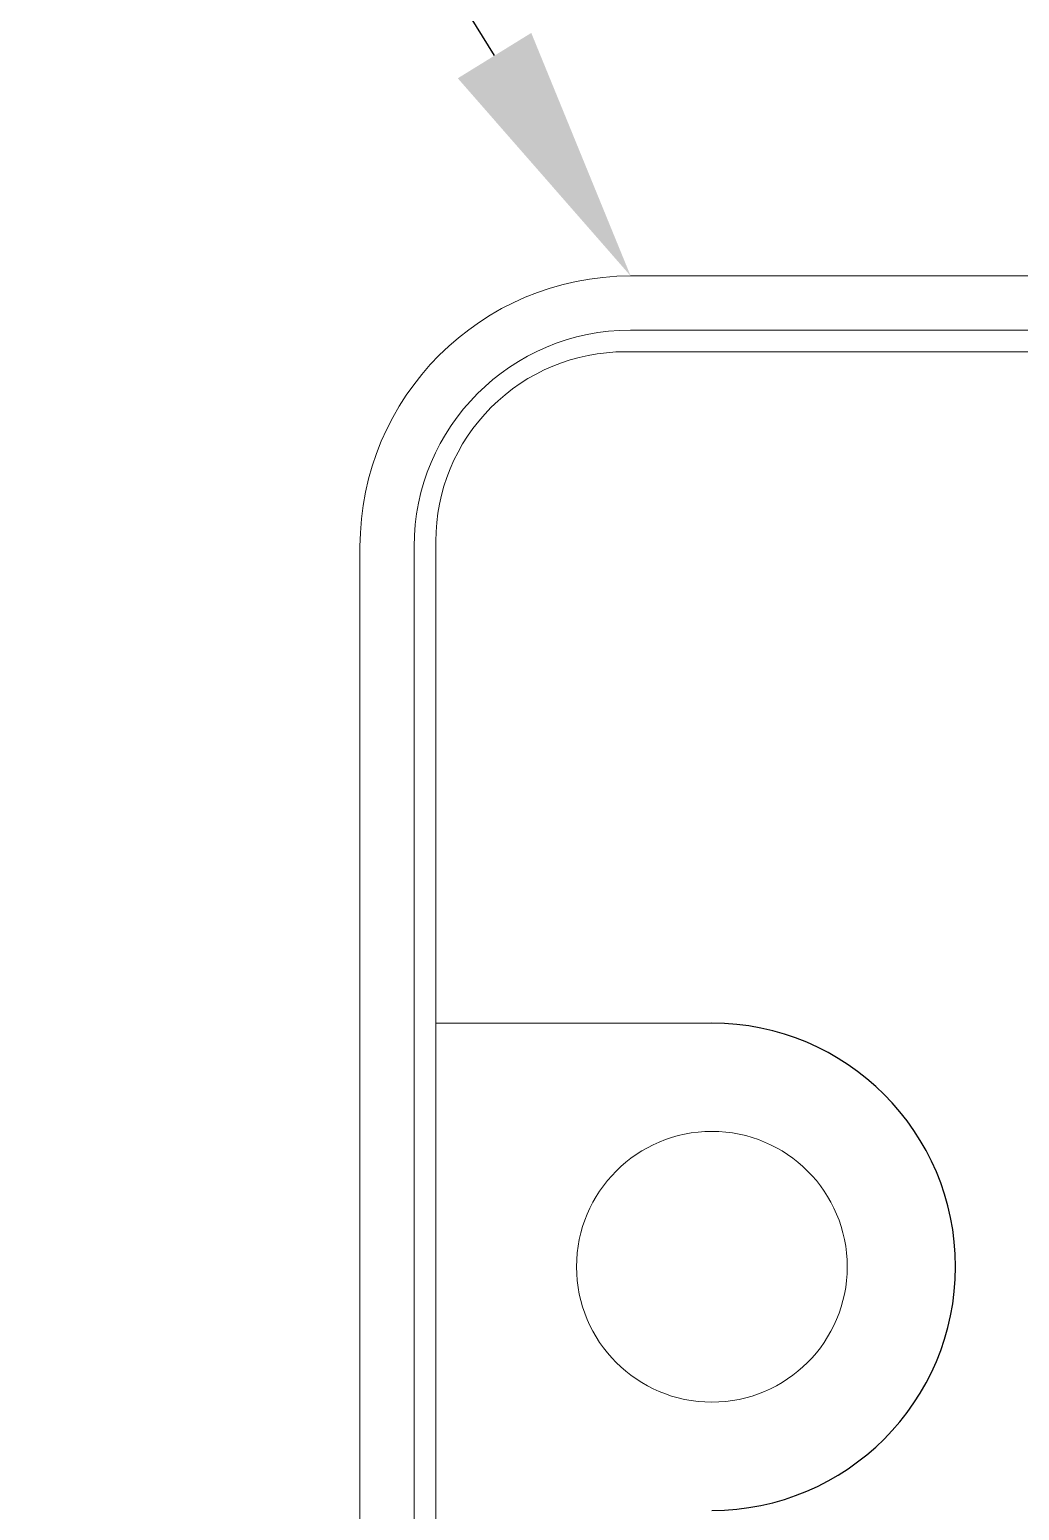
# Model space of a CAD drawing. Header units: millimetres. Extents: x 8533 to 164433, y 5768 to 115327.
# Drawn here: x 55235 to 56686, y 106928 to 109098 of the extents above; entities that cross this region are included whole.
import ezdxf

# ---------------------------------------------------------------- set-up
doc = ezdxf.new("R2010")
doc.units = ezdxf.units.MM
doc.header["$LTSCALE"] = 250
doc.layers.add('06_G-ENP_심볼', color=3, linetype='Continuous')
doc.layers.add('DPT', color=7, linetype='Continuous')
doc.layers.add('Layer0000', color=7, linetype='Continuous', lineweight=20)

# ---------------------------------------------------------------- blocks, each defined once
blk = doc.blocks.new('zw$82BC')
at = {"color": 252, "linetype": 'Continuous', "lineweight": 20}
blk.add_lwpolyline([(41.1, 102.9), (4.9, 102.9, 0.414214), (1.4, 99.4), (1.4, 55.5), (14.9, 55.5), (14.9, 1.4), (41.1, 1.4, 0.414214), (44.6, 4.9), (44.6, 99.4, 0.414214)], format="xyb", close=True, dxfattribs=at)
at = {"color": 0, "linetype": 'Continuous', "lineweight": 20}
blk.add_lwpolyline([(39.5, 11), (44.6, 11), (44.6, 99.4, 0.414214), (41.1, 102.9), (4.9, 102.9, 0.414214), (1.4, 99.4), (1.4, 90.5), (6.5, 90.5)], format="xyb", dxfattribs=at)
at = {"layer": 'DPT'}
blk.add_arc((6.5, 86), 4.5, 270, 90, dxfattribs=at)
at = {"layer": 'Layer0000', "color": 253, "linetype": 'Continuous', "lineweight": 20}
for p, q in [((41.001, 104.3), (4.999, 104.3)), ((4.999, 103.3), (41.001, 103.3)), ((0, 99.301), (0, 54.07)), ((1, 55.07), (1, 99.301))]:
    blk.add_line(p, q, dxfattribs=at)
blk.add_circle((6.5, 86), 2.5, dxfattribs=at)
for radius in [5.001, 4.001]:
    blk.add_arc((5.001, 99.299), radius, 90.0212, 179.9788, dxfattribs=at)

msp = doc.modelspace()

# ---------------------------------------------------------------- linework, layer by layer
at = {"layer": '06_G-ENP_심볼', "color": 0}
msp.add_line((55916.1, 109060.4, -0.3), (55234.6, 110163.5, -0.3), dxfattribs=at)
msp.add_solid([(55970, 109093.6, -0.3), (56115.7, 108737.3, -0.3), (55862.3, 109027.1, -0.3)], dxfattribs=at)

# ---------------------------------------------------------------- block references
at = {"layer": '06_G-ENP_심볼', "color": 0, "xscale": 79.36842069133647, "yscale": 79.36842069133647, "zscale": 79.36842069133647}
msp.add_blockref('zw$82BC', (55718.9, 100459.2, -0.3), dxfattribs=at)

doc.saveas('drawing.dxf')
